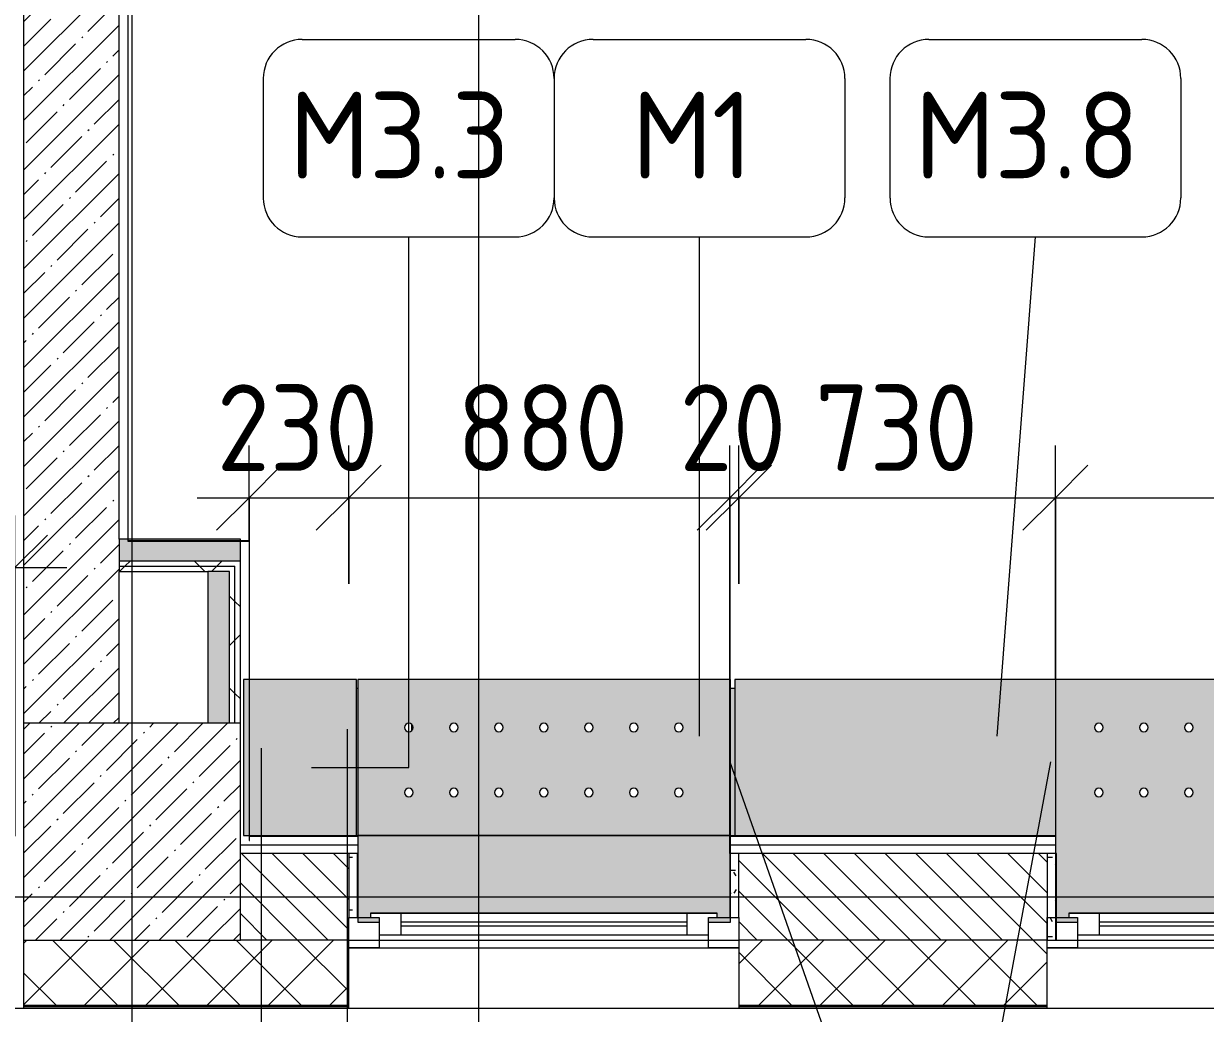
# Model space of a CAD drawing. Header units: millimetres. Extents: x -7229 to 200285, y -8553 to 29000.
# Drawn here: x 143566 to 146292, y -269 to 2014 of the extents above; entities that cross this region are included whole.
import ezdxf

# ---------------------------------------------------------------- set-up
doc = ezdxf.new("R2010")
doc.units = ezdxf.units.MM
doc.linetypes.add('Осевая', pattern=[15875, 3175, -2381.25, 7937.5, -2381.25])
for name, color, linetype, lineweight in [('A-ANNO-DIMS', 7, 'Continuous', 9), ('A-ANNO-DIMS-100', 7, 'Continuous', 9), ('A-GLAZ-2', 7, 'Continuous', 9), ('A-WALL-2', 7, 'Continuous', 9), ('A-WALL-4', 7, 'Continuous', 13), ('I-WALL-7', 7, 'Continuous', 9), ('M-EQPM-2', 7, 'Continuous', 9), ('S-COLS-2', 7, 'Continuous', 9), ('Знаки', 7, 'Continuous', 9), ('Марки для знаков', 7, 'Continuous', 9), ('Оси', 7, 'Continuous', 9), ('Оси-2', 7, 'Осевая', 9)]:
    doc.layers.add(name, color=color, linetype=linetype, lineweight=lineweight)
for name, color, linetype, lineweight, true_color in [('A-FLOR-3', 7, 'Continuous', 9, 0xaaaaaa), ('I-WALL-4', 7, 'Continuous', 9, 0xe7e7e7), ('I-WALL-9', 9, 'Continuous', 9, 0x808080), ('Знаки-2', 7, 'Continuous', 9, 0xd7cfbf)]:
    doc.layers.add(name, color=color, linetype=linetype, lineweight=lineweight, true_color=true_color)
doc.styles.add('GOST Common_1', font='GOST_Common.ttf', dxfattribs={"height": 200})
doc.styles.add('ISOCPEUR_2', font='isocpeur.ttf', dxfattribs={"width": 0.9, "height": 200})
doc.dimstyles.new('ISO-2_0_0_9К_Средний_округл2_1', dxfattribs={"dimscale": 304.8, "dimtxt": 199.196235, "dimasz": 0.492126, "dimexe": 0.393701, "dimexo": 0, "dimgap": 0, "dimtad": 1, "dimdec": 0, "dimrnd": 10, "dimzin": 0, "dimdsep": 46, "dimtxsty": 'ISOCPEUR_2', "dimblk1": 'OBLIQUE', "dimblk2": 'OBLIQUE', "dimsah": 1, "dimcen": 0.09, "dimdle": 0.393701, "dimazin": 0, "dimtfac": 1, "dimtdec": 4, "dimtix": 1, "dimtmove": 0, "dimatfit": 3, "dimfxl": 1, "dimtvp": 1, "dimtolj": 1, "dimtzin": 0, "dimarcsym": 2})
pattern_1 = [(45, (96155.96, 0), (-106.066, 106.066), []), (135, (96155.96, 0), (-106.066, -106.066), [])]
pattern_2 = [(0, (96155.96, 0), (121.92, 30.48), [10.058, -81.382, 10.058, -81.382, -487.68]), (0, (96155.96, 0), (121.92, 30.48), [-182.88, 10.058, -172.822, 10.058, -81.382, -213.36]), (0, (96155.96, 0), (121.92, 30.48), [-457.2, 10.058, -50.902, 10.058, -142.342]), (120, (96201.68, 15.24), (-87.356454, 90.345817), [10.058, -81.382, 10.058, -81.382, -487.68]), (120, (96201.68, 15.24), (-87.356454, 90.345817), [-182.88, 10.058, -172.822, 10.058, -81.382, -213.36]), (120, (96201.68, 15.24), (-87.356454, 90.345817), [-457.2, 10.058, -50.902, 10.058, -142.342]), (240, (96216.92, 76.2), (-34.563546, -120.825817), [10.058, -81.382, 10.058, -81.382, -487.68]), (240, (96216.92, 76.2), (-34.563546, -120.825817), [-182.88, 10.058, -172.822, 10.058, -81.382, -213.36]), (240, (96216.92, 76.2), (-34.563546, -120.825817), [-457.2, 10.058, -50.902, 10.058, -142.342])]

# ---------------------------------------------------------------- blocks, each defined once
blk = doc.blocks.new('BSC_Колонна _Прямоугольная - 500х500-V139-План монтажа зашивок 1 этажа  в осях 12-23 лист 1')
at = {"layer": 'S-COLS-2'}
h = blk.add_hatch(dxfattribs=at)
h.set_pattern_fill('FP_125', color=256, style=0, pattern_type=2)
h.set_pattern_definition([(45, (-47660, -150), (-57.02463, 57.02463), []), (45, (-47602.975, -150), (-57.02463, 57.02463), [100.806, -20.161, 3.353, -16.808])])
h.paths.add_polyline_path([(-172.3, -250), (250, -250), (250, 250), (-250, 250), (-250, -250)])
for p, q in [((250, 250), (-250, 250)), ((-250, 250), (-250, -250)), ((250, -250), (250, 250)), ((-250, -250), (250, -250))]:
    blk.add_line(p, q, dxfattribs=at)
blk = doc.blocks.new('120_Окно_СКБ_1Ст - 120_Окно_СКБ_1Ст 900х2500_h_-20664874-План монтажа зашивок 1 этажа  в осях 12-23 лист 1')
at = {"layer": 'A-GLAZ-2'}
for p, q in [((-450, -127), (-450, -57)), ((-450, -57), (-380, -57)), ((450, -57), (-450, -57)), ((-380, -57), (-380, -127)), ((380, -127), (380, -57)), ((380, -57), (450, -57)), ((450, -57), (450, -127)), ((380, -87), (-380, -87)), ((-380, -87), (-380, -127)), ((-330, -137), (-330, -87)), ((-330, -107), (330, -107)), ((330, -137), (330, -87)), ((380, -127), (380, -87)), ((-380, -127), (-450, -127)), ((-380, -127), (-400, -127)), ((-400, -127), (-400, -137)), ((330, -117), (-330, -117)), ((450, -127), (380, -127)), ((400, -127), (380, -127)), ((400, -137), (400, -127)), ((-400, -137), (400, -137)), ((400, -137), (-400, -137))]:
    blk.add_line(p, q, dxfattribs=at)
blk = doc.blocks.new('120_Окно_СКБ_2Ст - 120_Окно_СКБ_2Ст 2100х2500 _мал створка справа_-22445857-План монтажа зашивок 1 этажа  в осях 12-23 лист 1')
at = {"layer": 'A-GLAZ-2'}
for p, q in [((-1050, -127), (-1050, -57)), ((-1050, -57), (-980, -57)), ((1050, -57), (-1050, -57)), ((-980, -57), (-980, -127)), ((150, -127), (150, -57)), ((150, -57), (220, -57)), ((220, -57), (220, -127)), ((980, -127), (980, -57)), ((980, -57), (1050, -57)), ((1050, -57), (1050, -127)), ((150, -87), (-980, -87)), ((-980, -87), (-980, -127)), ((-930, -137), (-930, -87)), ((-930, -107), (100, -107)), ((100, -137), (100, -87)), ((150, -127), (150, -87)), ((980, -87), (220, -87)), ((220, -87), (220, -127)), ((270, -137), (270, -87)), ((270, -107), (930, -107)), ((930, -137), (930, -87)), ((980, -127), (980, -87)), ((-980, -127), (-1050, -127)), ((-980, -127), (-1000, -127)), ((-1000, -127), (-1000, -137)), ((100, -117), (-930, -117)), ((220, -127), (150, -127)), ((170, -127), (150, -127)), ((170, -137), (170, -127)), ((220, -127), (200, -127)), ((200, -127), (200, -137)), ((930, -117), (270, -117)), ((1050, -127), (980, -127)), ((1000, -127), (980, -127)), ((1000, -137), (1000, -127)), ((-1000, -137), (170, -137)), ((170, -137), (-1000, -137)), ((200, -137), (1000, -137)), ((1000, -137), (200, -137))]:
    blk.add_line(p, q, dxfattribs=at)
blk = doc.blocks.new('radiator_prado_classic_z_tip_30_po exemplyaru - Classic Z Тип 30-500-V193-План монтажа зашивок 1 этажа  в осях 12-23 лист 1')
at = {"layer": 'M-EQPM-2'}
blk.add_line((17.5, 206.7), (17.5, 190.6), dxfattribs=at)
blk.add_line((17.5, 206.7), (17.5, 190.6), dxfattribs=at)
blk = doc.blocks.new('Зашивка радиатора_ с перфорацией М1 - Зашивка радиатора_ с перфорацией М1-V203-План монтажа зашивок 1 этажа  в осях 12-23 лист 1')
at = {"layer": 'Знаки-2'}
blk.add_hatch(color=256, dxfattribs=at).paths.add_polyline_path([(430, 380), (381, 380), (381, 369), (401, 369), (401, 359), (-399, 359), (-399, 369), (-379, 369), (-379, 380), (-430, 380), (-430, 180), (430, 181), (430, 369)])
h = blk.add_hatch(color=256, dxfattribs=at)
h.paths.add_polyline_path([(430.2, 180), (-430, 180), (-430, -179.9), (430.2, -179.9), (430.2, 158)])
h.paths.add_polyline_path([(1, 90.4), (6.3, 88.8), (9.7, 85.4), (11, 80.4), (9.7, 75.4), (6, 71.7), (1, 70.4), (-4, 71.7), (-7.7, 75.4), (-9, 80.4), (-7.7, 85.4), (-4, 89), (-1.6, 90)])
h.paths.add_polyline_path([(-102.8, 90.4), (-97.4, 88.8), (-94.1, 85.4), (-92.8, 80.4), (-94.1, 75.4), (-97.8, 71.7), (-102.8, 70.4), (-107.8, 71.7), (-111.4, 75.4), (-112.8, 80.4), (-111.4, 85.4), (-107.8, 89), (-105.3, 90)])
h.paths.add_polyline_path([(312.2, 90.4), (317.2, 89), (320.9, 85.4), (322.2, 80.4), (320.9, 75.4), (317, 71.6), (312.2, 70.4), (307.2, 71.7), (303.6, 75.4), (302.2, 80.4), (303.8, 85.7), (307.2, 89), (309.7, 90)])
h.paths.add_polyline_path([(-310.3, 90.4), (-304.9, 88.8), (-301.6, 85.4), (-300.3, 80.4), (-301.6, 75.4), (-305.3, 71.7), (-310.3, 70.4), (-315.3, 71.7), (-318.9, 75.4), (-320.3, 80.4), (-318.9, 85.4), (-315.3, 89), (-312.8, 90)])
h.paths.add_polyline_path([(-206.5, 90.4), (-201.2, 88.8), (-197.8, 85.4), (-196.5, 80.4), (-197.8, 75.4), (-201.5, 71.7), (-206.5, 70.4), (-211.5, 71.7), (-215.2, 75.4), (-216.5, 80.4), (-215.2, 85.4), (-211.5, 89), (-209.1, 90)])
h.paths.add_polyline_path([(208.5, 90.4), (213.5, 89), (217.2, 85.4), (218.5, 80.4), (217.2, 75.4), (213.5, 71.7), (208.5, 70.4), (203.5, 71.7), (199.8, 75.4), (198.5, 80.4), (199.8, 85.4), (203.5, 89), (205.9, 90)])
h.paths.add_polyline_path([(104.7, 90.4), (109.7, 89), (113.4, 85.4), (114.7, 80.4), (113.4, 75.4), (109.7, 71.7), (104.7, 70.4), (99.7, 71.7), (96.1, 75.4), (94.7, 80.4), (96.1, 85.4), (99.7, 89), (102.2, 90)])
h.paths.add_polyline_path([(312.2, -59.6), (317.2, -61), (320.9, -64.6), (322.2, -69.6), (320.9, -74.6), (317.2, -78.3), (312.2, -79.6), (307.2, -78.3), (303.3, -74), (302.2, -69.6), (303.6, -64.6), (307.2, -61), (309.7, -60)])
h.paths.add_polyline_path([(-102.8, -59.6), (-97.8, -61), (-94.1, -64.6), (-92.8, -69.6), (-94.1, -74.6), (-97.8, -78.3), (-102.8, -79.6), (-108.1, -78.1), (-111.4, -74.6), (-112.8, -69.6), (-111.4, -64.6), (-107.8, -61), (-105.3, -60)])
h.paths.add_polyline_path([(-310.3, -59.6), (-305.3, -61), (-301.6, -64.6), (-300.3, -69.6), (-301.6, -74.6), (-305.3, -78.3), (-310.3, -79.6), (-315.3, -78.3), (-318.9, -74.6), (-320.3, -69.6), (-318.9, -64.6), (-315.3, -61), (-312.8, -60)])
h.paths.add_polyline_path([(104.7, -59.6), (109.7, -61), (113.4, -64.6), (114.7, -69.6), (113.4, -74.6), (109.7, -78.3), (104.7, -79.6), (99.7, -78.3), (96.1, -74.6), (94.7, -69.6), (96.1, -64.6), (99.7, -61), (102.2, -60)])
h.paths.add_polyline_path([(208.5, -59.6), (213.5, -61), (217.2, -64.6), (218.5, -69.6), (217.2, -74.6), (213.5, -78.3), (208.5, -79.6), (203.5, -78.3), (199.8, -74.6), (198.5, -69.6), (199.8, -64.6), (203.5, -61), (205.9, -60)])
h.paths.add_polyline_path([(-206.5, -59.6), (-201.5, -61), (-197.8, -64.6), (-196.5, -69.6), (-197.8, -74.6), (-201.5, -78.3), (-206.5, -79.6), (-211.5, -78.3), (-215.2, -74.6), (-216.5, -69.6), (-215.2, -64.6), (-211.5, -61), (-209.1, -60)])
h.paths.add_polyline_path([(1, -59.6), (6, -61), (9.7, -64.6), (11, -69.6), (9.7, -74.6), (6, -78.3), (1, -79.6), (-4, -78.3), (-7.7, -74.6), (-9, -69.6), (-7.7, -64.6), (-4, -61), (-1.6, -60)])
at = {"layer": 'Знаки'}
for p, q in [((-379, 380), (-430, 380)), ((-430, 380), (-430, 369)), ((430, 380), (381, 380)), ((430, 180), (430, 380)), ((-430, 221), (-430, 180)), ((-430, 180), (430, 180)), ((430.2, 180), (-430, 180)), ((-430, 180), (-430, -179.9)), ((430.2, -179.9), (430.2, 180)), ((-430, -179.9), (430.2, -179.9))]:
    blk.add_line(p, q, dxfattribs=at)
for centre, start, end in [((-310.3, 80.4), 0, 180), ((-206.5, 80.4), 0, 180), ((-102.8, 80.4), 0, 180), ((1, 80.4), 0, 180), ((104.7, 80.4), 0, 180), ((208.5, 80.4), 0, 180), ((312.2, 80.4), 0, 180), ((-310.3, 80.4), 180, 0), ((-206.5, 80.4), 180, 360), ((-102.8, 80.4), 180, 0), ((1, 80.4), 180, 0), ((104.7, 80.4), 180, 360), ((208.5, 80.4), 180, 0), ((312.2, 80.4), 180, 0), ((-310.3, -69.6), 0, 180), ((-310.3, -69.6), 180, 0), ((-206.5, -69.6), 0, 180), ((-206.5, -69.6), 180, 0), ((-102.8, -69.6), 0, 180), ((-102.8, -69.6), 180, 0), ((1, -69.6), 0, 180), ((1, -69.6), 180, 0), ((104.7, -69.6), 0, 180), ((104.7, -69.6), 180, 0), ((208.5, -69.6), 0, 180), ((208.5, -69.6), 180, 0), ((312.2, -69.6), 0, 180), ((312.2, -69.6), 180, 0)]:
    blk.add_arc(centre, 10, start, end, dxfattribs=at)
blk = doc.blocks.new('Зашивка радиатора_ с перфорацией М5 - Зашивка радиатора_ с перфорацией М5-V204-План монтажа зашивок 1 этажа  в осях 12-23 лист 1')
at = {"layer": 'Знаки-2'}
h = blk.add_hatch(color=256, dxfattribs=at)
h.paths.add_polyline_path([(-261, 380), (-310, 380), (-310, -179.9), (1749.3, -179), (1749, 380), (1699, 380), (1699, 369), (1719, 369), (1719, 359), (919, 359), (919, 369), (939, 369), (939, 380), (869, 380), (869, 369), (889, 369), (889, 359), (-281, 359.2), (-281, 369), (-261, 369)])
h.paths.add_polyline_path([(1546.2, 90.4), (1551.6, 88.8), (1554.9, 85.4), (1556.2, 80.4), (1554.9, 75.4), (1551.2, 71.7), (1546.2, 70.4), (1541.2, 71.7), (1537.6, 75.4), (1536.2, 80.4), (1537.6, 85.4), (1541.2, 89), (1543.7, 90)])
h.paths.add_polyline_path([(1131.2, 90.4), (1136.2, 89), (1140.1, 85), (1141.2, 80.4), (1139.9, 75.4), (1136.2, 71.7), (1131.2, 70.4), (1126.2, 71.7), (1122.6, 75.4), (1121.2, 80.4), (1122.6, 85.4), (1126.2, 89), (1128.7, 90)])
h.paths.add_polyline_path([(1235, 90.4), (1240, 89), (1243.8, 85), (1245, 80.4), (1243.7, 75.4), (1240, 71.7), (1235, 70.4), (1230, 71.7), (1226.3, 75.4), (1225, 80.4), (1226.3, 85.4), (1230, 89), (1232.4, 90)])
h.paths.add_polyline_path([(1442.5, 90.4), (1447.8, 88.8), (1451.2, 85.4), (1452.5, 80.4), (1451.2, 75.4), (1447.5, 71.7), (1442.5, 70.4), (1437.5, 71.7), (1433.8, 75.4), (1432.5, 80.4), (1433.8, 85.4), (1437.5, 89), (1439.9, 90)])
h.paths.add_polyline_path([(1338.7, 90.4), (1343.7, 89), (1347.6, 85), (1348.7, 80.4), (1347.4, 75.4), (1343.7, 71.7), (1338.7, 70.4), (1333.7, 71.7), (1330.1, 75.4), (1328.7, 80.4), (1330.1, 85.4), (1333.7, 89), (1336.2, 90)])
h.paths.add_polyline_path([(1027.5, 90.4), (1032.5, 89), (1036.3, 85), (1037.5, 80.4), (1036.2, 75.4), (1032.5, 71.7), (1027.5, 70.4), (1022.5, 71.7), (1018.8, 75.4), (1017.5, 80.4), (1018.8, 85.4), (1022.5, 89), (1024.9, 90)])
h.paths.add_polyline_path([(1650, 90.4), (1655, 89), (1658.7, 85.4), (1660, 80.4), (1658.7, 75.4), (1655, 71.7), (1650, 70.4), (1645, 71.7), (1641.3, 75.4), (1640, 80.4), (1641.3, 85.4), (1645, 89), (1647.4, 90)])
h.paths.add_polyline_path([(923.7, 90.4), (928.7, 89), (932.6, 85), (933.7, 80.4), (932.4, 75.4), (928.7, 71.7), (923.7, 70.4), (918.7, 71.7), (915.1, 75.4), (913.7, 80.4), (915.1, 85.4), (918.7, 89), (921.2, 90)])
h.paths.add_polyline_path([(508.7, 90.4), (513.7, 89), (517.6, 85), (518.7, 80.4), (517.4, 75.4), (513.7, 71.7), (508.7, 70.4), (503.7, 71.7), (500.1, 75.4), (498.7, 80.4), (500.1, 85.4), (503.7, 89), (506.2, 90)])
h.paths.add_polyline_path([(820, 90.4), (825, 89), (828.8, 85), (830, 80.4), (828.7, 75.4), (825, 71.7), (820, 70.4), (815, 71.7), (811.3, 75.4), (810, 80.4), (811.3, 85.4), (815, 89), (817.4, 90)])
h.paths.add_polyline_path([(301.2, 90.4), (306.2, 89), (310.1, 85), (311.3, 80.4), (309.9, 75.4), (306.2, 71.7), (301.2, 70.4), (296.2, 71.7), (292.6, 75.4), (291.2, 80.4), (292.6, 85.4), (296.2, 89), (298.7, 90)])
h.paths.add_polyline_path([(-217.5, 90.4), (-212.5, 89), (-208.8, 85.4), (-207.5, 80.4), (-208.8, 75.4), (-212.5, 71.7), (-217.5, 70.4), (-222.5, 71.7), (-226.2, 75.4), (-227.5, 80.4), (-226.2, 85.4), (-222.5, 89), (-220.1, 90)])
h.paths.add_polyline_path([(405, 90.4), (410, 89), (413.8, 85), (415, 80.4), (413.7, 75.4), (410, 71.7), (405, 70.4), (400, 71.7), (396.3, 75.4), (395, 80.4), (396.3, 85.4), (400, 89), (402.4, 90)])
h.paths.add_polyline_path([(93.7, 90.4), (98.7, 89), (102.6, 85), (103.7, 80.4), (102.4, 75.4), (98.7, 71.7), (93.7, 70.4), (88.7, 71.7), (85.1, 75.4), (83.7, 80.4), (85.1, 85.4), (88.7, 89), (91.2, 90)])
h.paths.add_polyline_path([(197.5, 90.4), (202.5, 89), (206.3, 85), (207.5, 80.4), (206.2, 75.4), (202.5, 71.7), (197.5, 70.4), (192.5, 71.7), (188.8, 75.4), (187.5, 80.4), (188.8, 85.4), (192.5, 89), (194.9, 90)])
h.paths.add_polyline_path([(716.2, 90.4), (721.4, 88.9), (725.1, 85), (726.2, 80.4), (724.9, 75.4), (721.2, 71.7), (716.2, 70.4), (711.2, 71.7), (707.6, 75.4), (706.2, 80.4), (707.6, 85.4), (711.2, 89), (713.7, 90)])
h.paths.add_polyline_path([(-113.8, 90.4), (-108.8, 89), (-104.9, 85), (-103.9, 79.4), (-105.1, 75.4), (-108.8, 71.7), (-113.8, 70.4), (-118.8, 71.7), (-122.4, 75.4), (-123.8, 80.4), (-122.4, 85.4), (-118.8, 89), (-116.3, 90)])
h.paths.add_polyline_path([(-10, 90.4), (-5, 89), (-1.2, 85), (0, 80.4), (-1.3, 75.4), (-5, 71.7), (-10, 70.4), (-15, 71.7), (-18.7, 75.4), (-20, 80.4), (-18.7, 85.4), (-15, 89), (-12.6, 90)])
h.paths.add_polyline_path([(612.5, 90.4), (618, 88.6), (621.3, 85), (622.5, 80.4), (621.2, 75.4), (617.5, 71.7), (612.5, 70.4), (606.7, 72.3), (603.8, 75.4), (602.5, 80.4), (603.8, 85.4), (607.5, 89), (609.9, 90)])
h.paths.add_polyline_path([(1338.7, -59.6), (1343.8, -61), (1347.4, -64.6), (1348.7, -69.6), (1347.4, -74.6), (1343.7, -78.3), (1338.7, -79.6), (1333.7, -78.3), (1330.1, -74.6), (1328.7, -69.6), (1330.1, -64.6), (1333.7, -61), (1336.2, -60)])
h.paths.add_polyline_path([(-10, -59.6), (-5, -61), (-1.3, -64.6), (0, -69.6), (-1.3, -74.6), (-5, -78.3), (-10, -79.6), (-15, -78.3), (-18.7, -74.6), (-20, -69.6), (-18.7, -64.6), (-15, -61), (-12.6, -60)])
h.paths.add_polyline_path([(1131.2, -59.6), (1136.3, -61), (1139.9, -64.6), (1141.2, -69.6), (1139.9, -74.6), (1136.2, -78.3), (1131.2, -79.6), (1125.9, -78.1), (1122.6, -74.6), (1121.2, -69.6), (1122.6, -64.6), (1126.2, -61), (1128.7, -60)])
h.paths.add_polyline_path([(1650, -59.6), (1655, -61), (1658.7, -64.6), (1660, -69.6), (1658.7, -74.6), (1655, -78.3), (1650, -79.6), (1644.7, -78.1), (1641.3, -74.6), (1640, -69.6), (1641.3, -64.6), (1645, -61), (1647.4, -60)])
h.paths.add_polyline_path([(1442.5, -59.6), (1447.5, -61), (1451.2, -64.6), (1452.5, -69.6), (1451.2, -74.6), (1447.5, -78.3), (1442.5, -79.6), (1437.2, -78.1), (1433.8, -74.6), (1432.5, -69.6), (1433.8, -64.6), (1437.5, -61), (1439.9, -60)])
h.paths.add_polyline_path([(923.7, -59.6), (928.8, -61), (932.5, -64.8), (933.7, -69.6), (932.4, -74.6), (928.7, -78.3), (923.7, -79.6), (918.7, -78.3), (915.1, -74.6), (913.7, -69.6), (915.1, -64.6), (918.7, -61), (921.2, -60)])
h.paths.add_polyline_path([(716.2, -59.6), (721.3, -61), (724.9, -64.6), (726.2, -69.6), (724.9, -74.6), (721.2, -78.3), (716.2, -79.6), (711.2, -78.3), (707.6, -74.6), (706.2, -69.6), (707.6, -64.6), (711.2, -61), (713.7, -60)])
h.paths.add_polyline_path([(820, -59.6), (825, -61), (828.7, -64.6), (830, -69.6), (828.7, -74.6), (824.5, -78.5), (820, -79.6), (815, -78.3), (811.3, -74.6), (810, -69.6), (811.3, -64.6), (815, -61), (817.4, -60)])
h.paths.add_polyline_path([(1546.2, -59.6), (1551.2, -61), (1554.9, -64.6), (1556.2, -69.6), (1554.9, -74.6), (1551.2, -78.3), (1546.2, -79.6), (1540.6, -77.8), (1537.6, -74.6), (1536.2, -69.6), (1537.6, -64.6), (1541.2, -61), (1543.7, -60)])
h.paths.add_polyline_path([(1027.5, -59.6), (1032.5, -61), (1036.2, -64.6), (1037.5, -69.6), (1036.2, -74.6), (1032.5, -78.3), (1027.5, -79.6), (1022.2, -78.1), (1018.8, -74.6), (1017.5, -69.6), (1018.8, -64.6), (1022.5, -61), (1024.9, -60)])
h.paths.add_polyline_path([(1235, -59.6), (1240, -61), (1243.7, -64.6), (1245, -69.6), (1243.7, -74.6), (1240, -78.3), (1235, -79.6), (1229.7, -78.1), (1226.3, -74.6), (1225, -69.6), (1226.3, -64.6), (1230, -61), (1232.4, -60)])
h.paths.add_polyline_path([(93.7, -59.6), (98.8, -61), (102.4, -64.6), (103.7, -69.6), (102.4, -74.6), (98.5, -78.4), (93.7, -79.6), (88.7, -78.3), (85.1, -74.6), (83.7, -69.6), (85.1, -64.6), (88.7, -61), (91.2, -60)])
h.paths.add_polyline_path([(197.5, -59.6), (202.5, -61), (206.2, -64.6), (207.5, -69.6), (206.2, -74.6), (202.5, -78.3), (197.5, -79.6), (192.5, -78.3), (188.8, -74.6), (187.5, -69.6), (188.8, -64.6), (192.5, -61), (194.9, -60)])
h.paths.add_polyline_path([(-113.8, -59.6), (-108.7, -61), (-105.1, -64.6), (-103.8, -69.6), (-105.1, -74.6), (-108.8, -78.3), (-113.8, -79.6), (-118.8, -78.3), (-122.4, -74.6), (-123.8, -69.6), (-122.4, -64.6), (-118.8, -61), (-116.3, -60)])
h.paths.add_polyline_path([(-217.5, -59.6), (-212.5, -61), (-208.8, -64.6), (-207.5, -69.6), (-208.8, -74.6), (-212.5, -78.3), (-217.5, -79.6), (-222.5, -78.3), (-226.2, -74.6), (-227.5, -69.6), (-226.2, -64.6), (-222.5, -61), (-220.1, -60)])
h.paths.add_polyline_path([(612.5, -59.6), (617.5, -61), (621.2, -64.6), (622.5, -69.6), (621.2, -74.6), (617.5, -78.3), (612.5, -79.6), (606.7, -77.7), (603.8, -74.6), (602.5, -69.6), (603.8, -64.6), (607.5, -61), (609.9, -60)])
h.paths.add_polyline_path([(405, -59.6), (410, -61), (413.7, -64.6), (415, -69.6), (413.7, -74.6), (410, -78.3), (405, -79.6), (400, -78.3), (396.3, -74.6), (395, -69.6), (396.3, -64.6), (400, -61), (402.4, -60)])
h.paths.add_polyline_path([(301.2, -59.6), (306.3, -61), (309.9, -64.6), (311.3, -69.6), (309.9, -74.6), (306.2, -78.3), (301.2, -79.6), (296.2, -78.3), (292.6, -74.6), (291.2, -69.6), (292.6, -64.6), (296.2, -61), (298.7, -60)])
h.paths.add_polyline_path([(508.7, -59.6), (513.8, -61), (517.4, -64.6), (518.7, -69.6), (517.4, -74.6), (513.7, -78.3), (508.7, -79.6), (503.7, -78.3), (500.1, -74.6), (498.7, -69.6), (500.1, -64.6), (503.7, -61), (506.2, -60)])
at = {"layer": 'Знаки'}
for p, q in [((-261, 380), (-310, 380)), ((-310, 380), (-310, -179.9)), ((939, 380), (869, 380)), ((1749, 380), (1699, 380)), ((1750, -179.9), (1750, 221)), ((-310, -179.9), (1750, -179.9))]:
    blk.add_line(p, q, dxfattribs=at)
for centre, start, end in [((-217.5, 80.4), 0, 180), ((-113.8, 80.4), 0, 180), ((-10, 80.4), 0, 180), ((93.7, 80.4), 0, 180), ((197.5, 80.4), 0, 180), ((301.2, 80.4), 0, 180), ((405, 80.4), 0, 180), ((508.7, 80.4), 0, 180), ((612.5, 80.4), 0, 180), ((716.2, 80.4), 0, 180), ((820, 80.4), 0, 180), ((923.7, 80.4), 0, 180), ((1027.5, 80.4), 0, 180), ((1131.2, 80.4), 0, 180), ((1235, 80.4), 0, 180), ((1338.7, 80.4), 0, 180), ((1442.5, 80.4), 0, 180), ((1546.2, 80.4), 0, 180), ((1650, 80.4), 0, 180), ((-217.5, 80.4), 180, 0), ((-113.8, 80.4), 180, 0), ((-10, 80.4), 180, 360), ((93.7, 80.4), 180, 0), ((197.5, 80.4), 180, 0), ((301.2, 80.4), 180, 0), ((405, 80.4), 180, 0), ((508.7, 80.4), 180, 0), ((612.5, 80.4), 180, 0), ((716.2, 80.4), 180, 0), ((820, 80.4), 180, 0), ((923.7, 80.4), 180, 360), ((1027.5, 80.4), 180, 0), ((1131.2, 80.4), 180, 360), ((1235, 80.4), 180, 0), ((1338.7, 80.4), 180, 0), ((1442.5, 80.4), 180, 360), ((1546.2, 80.4), 180, 0), ((1650, 80.4), 180, 360), ((-217.5, -69.6), 0, 180), ((-217.5, -69.6), 180, 0), ((-113.8, -69.6), 0, 180), ((-113.8, -69.6), 180, 0), ((-10, -69.6), 0, 180), ((-10, -69.6), 180, 0), ((93.7, -69.6), 0, 180), ((93.7, -69.6), 180, 0), ((197.5, -69.6), 0, 180), ((197.5, -69.6), 180, 0), ((301.2, -69.6), 0, 180), ((301.2, -69.6), 180, 0), ((405, -69.6), 0, 180), ((405, -69.6), 180, 0), ((508.7, -69.6), 0, 180), ((508.7, -69.6), 180, 0), ((612.5, -69.6), 0, 180), ((612.5, -69.6), 180, 0), ((716.2, -69.6), 0, 180), ((716.2, -69.6), 180, 0), ((820, -69.6), 0, 180), ((820, -69.6), 180, 0), ((923.7, -69.6), 0, 180), ((923.7, -69.6), 180, 0), ((1027.5, -69.6), 0, 180), ((1027.5, -69.6), 180, 0), ((1131.2, -69.6), 0, 180), ((1131.2, -69.6), 180, 0), ((1235, -69.6), 0, 180), ((1235, -69.6), 180, 0), ((1338.7, -69.6), 0, 180), ((1338.7, -69.6), 180, 0), ((1442.5, -69.6), 0, 180), ((1442.5, -69.6), 180, 0), ((1546.2, -69.6), 0, 180), ((1546.2, -69.6), 180, 0), ((1650, -69.6), 0, 180), ((1650, -69.6), 180, 0)]:
    blk.add_arc(centre, 10, start, end, dxfattribs=at)
blk = doc.blocks.new('Зашивка без перфорации М3 - М3_8-30988392-План монтажа зашивок 1 этажа  в осях 12-23 лист 1')
at = {"layer": 'Знаки-2'}
blk.add_hatch(color=256, dxfattribs=at).paths.add_polyline_path([(-364.4, 180), (-430, 180), (-430, -179.9), (310.2, -179.9), (310.2, 180)])
at = {"layer": 'Знаки'}
for p, q in [((310.2, 180), (-430, 180)), ((-430, 180), (-430, -179.9)), ((310.2, -179.9), (310.2, 180)), ((-430, -179.9), (310.2, -179.9))]:
    blk.add_line(p, q, dxfattribs=at)
blk = doc.blocks.new('Зашивка без перфорации М3 - М3_3-30974608-План монтажа зашивок 1 этажа  в осях 12-23 лист 1')
at = {"layer": 'Знаки-2'}
blk.add_hatch(color=256, dxfattribs=at).paths.add_polyline_path([(-430, 180), (-430, -179.9), (-169.8, -179.9), (-169.8, 180), (-193.4, 180)])
at = {"layer": 'Знаки'}
for p, q in [((-169.8, 180), (-430, 180)), ((-430, 180), (-430, -179.9)), ((-169.8, -179.9), (-169.8, 180)), ((-430, -179.9), (-169.8, -179.9))]:
    blk.add_line(p, q, dxfattribs=at)
blk = doc.blocks.new('Зашивка_ опоясывающая панель - Зашивка_ опоясывающая панель-31040900-План монтажа зашивок 1 этажа  в осях 12-23 лист 1')
at = {"layer": 'Знаки-2'}
blk.add_hatch(color=256, dxfattribs=at).paths.add_polyline_path([(-409.3, -160), (-406.2, -160), (-406.2, 180), (-409.2, 180), (-409.3, -138.3)])
at = {"layer": 'Знаки'}
for p, q in [((-409.2, 180), (-406.2, 180)), ((-409.3, -160), (-406.2, -160))]:
    blk.add_line(p, q, dxfattribs=at)
blk = doc.blocks.new('Зашивка_ опоясывающая панель - Зашивка_ опоясывающая панель-V213-План монтажа зашивок 1 этажа  в осях 12-23 лист 1')
at = {"layer": 'Знаки-2'}
blk.add_hatch(color=256, dxfattribs=at).paths.add_polyline_path([(-406, -160), (-406, 180), (-416, 180), (-416, -160)])
at = {"layer": 'Знаки'}
for p, q in [((-416, 180), (-406, 180)), ((-416, -160), (-406, -160))]:
    blk.add_line(p, q, dxfattribs=at)
blk = doc.blocks.new('Марка_Знаки - В прямоуг_Наименование краткое-30718135-План монтажа зашивок 1 этажа  в осях 12-23 лист 1')
at = {"layer": 'Марки для знаков'}
for p, q in [((-2.455, 2.278), (2.455, 2.278)), ((-3.355, 1.378), (-3.355, -1.384)), ((3.355, 1.378), (3.355, -1.378)), ((-2.461, -2.278), (2.455, -2.278))]:
    blk.add_line(p, q, dxfattribs=at)
for centre, radius, start, end in [((-2.455, 1.378), 0.9, 90, 180), ((2.455, 1.378), 0.9, 0, 90), ((-2.461, -1.384), 0.893, 180, 270), ((2.455, -1.378), 0.9, 270, 0)]:
    blk.add_arc(centre, radius, start, end, dxfattribs=at)
blk = doc.blocks.new('DIMBLOCK34-План монтажа зашивок 1 этажа  в осях 12-23 лист 1')
at = {"layer": 'A-ANNO-DIMS-100'}
for p, q in [((140485, 501), (140485, 879.1)), ((143546, 140), (143546, 879.1)), ((140485, 759.1), (143666, 759.1)), ((140485, 759.1), (140485, 501)), ((143546, 759.1), (143546, 140))]:
    blk.add_line(p, q, dxfattribs=at)
at = {"layer": 'A-ANNO-DIMS-100', "lineweight": 20}
for p, q in [((140485, 759.1), (140560, 834.1)), ((143546, 759.1), (143621, 834.1)), ((140485, 759.1), (140410, 684.1)), ((143546, 759.1), (143471, 684.1))]:
    blk.add_line(p, q, dxfattribs=at)
at = {"layer": 'A-ANNO-DIMS-100', "color": 0, "insert": (141762.6, 1020.4), "char_height": 200, "width": 606.782, "attachment_point": 1, "line_spacing_factor": 1.149209, "style": 'ISOCPEUR_2'}
blk.add_mtext('3060', dxfattribs=at)
blk = doc.blocks.new('_Oblique')
at = {"color": 0, "linetype": 'ByBlock', "lineweight": -2}
blk.add_line((-0.5, -0.5), (0.5, 0.5), dxfattribs=at)
blk = doc.blocks.new('DIMBLOCK37-План монтажа зашивок 1 этажа  в осях 12-23 лист 1')
at = {"layer": 'A-ANNO-DIMS-100'}
for p, q in [((144086, 820), (144086, 1040.5)), ((144316, 722), (144316, 1040.5)), ((143966, 920.5), (144316, 920.5)), ((144086, 920.5), (144086, 820)), ((144316, 920.5), (144316, 722))]:
    blk.add_line(p, q, dxfattribs=at)
at = {"layer": 'A-ANNO-DIMS-100', "lineweight": 20}
for p, q in [((144086, 920.5), (144161, 995.5)), ((144316, 920.5), (144391, 995.5)), ((144086, 920.5), (144011, 845.5)), ((144316, 920.5), (144241, 845.5))]:
    blk.add_line(p, q, dxfattribs=at)
at = {"layer": 'A-ANNO-DIMS-100', "color": 0, "insert": (144011.3, 1181.8), "char_height": 200, "width": 455.087, "attachment_point": 1, "line_spacing_factor": 1.149209, "style": 'ISOCPEUR_2'}
blk.add_mtext('230', dxfattribs=at)
blk = doc.blocks.new('DIMBLOCK38-План монтажа зашивок 1 этажа  в осях 12-23 лист 1')
at = {"layer": 'A-ANNO-DIMS-100'}
for p, q in [((144316, 722), (144316, 1040.5)), ((145195, 100), (145195, 1040.5)), ((144316, 920.5), (145195, 920.5)), ((144316, 920.5), (144316, 722)), ((145195, 920.5), (145195, 100))]:
    blk.add_line(p, q, dxfattribs=at)
at = {"layer": 'A-ANNO-DIMS-100', "lineweight": 20}
for p, q in [((144316, 920.5), (144391, 995.5)), ((145195, 920.5), (145270, 995.5)), ((144316, 920.5), (144241, 845.5)), ((145195, 920.5), (145120, 845.5))]:
    blk.add_line(p, q, dxfattribs=at)
at = {"layer": 'A-ANNO-DIMS-100', "color": 0, "insert": (144565.8, 1181.8), "char_height": 200, "width": 455.087, "attachment_point": 1, "line_spacing_factor": 1.149209, "style": 'ISOCPEUR_2'}
blk.add_mtext('880', dxfattribs=at)
blk = doc.blocks.new('DIMBLOCK39-План монтажа зашивок 1 этажа  в осях 12-23 лист 1')
at = {"layer": 'A-ANNO-DIMS-100'}
for p, q in [((145195, 100), (145195, 1040.5)), ((145216, 722), (145216, 1040.5)), ((145195, 920.5), (145216, 920.5)), ((145195, 920.5), (145195, 100)), ((145216, 920.5), (145216, 722))]:
    blk.add_line(p, q, dxfattribs=at)
at = {"layer": 'A-ANNO-DIMS-100', "lineweight": 20}
for p, q in [((145195, 920.5), (145270, 995.5)), ((145216, 920.5), (145291, 995.5)), ((145195, 920.5), (145120, 845.5)), ((145216, 920.5), (145141, 845.5))]:
    blk.add_line(p, q, dxfattribs=at)
at = {"layer": 'A-ANNO-DIMS-100', "color": 0, "insert": (145079, 1181.8), "char_height": 200, "width": 303.391, "attachment_point": 1, "line_spacing_factor": 1.149209, "style": 'ISOCPEUR_2'}
blk.add_mtext('20', dxfattribs=at)
blk = doc.blocks.new('DIMBLOCK40-План монтажа зашивок 1 этажа  в осях 12-23 лист 1')
at = {"layer": 'A-ANNO-DIMS-100'}
for p, q in [((145216, 722), (145216, 1040.5)), ((145946.5, 500.9), (145946.5, 1040.5)), ((145216, 920.5), (145946.5, 920.5)), ((145216, 920.5), (145216, 722)), ((145946.5, 920.5), (145946.5, 500.9))]:
    blk.add_line(p, q, dxfattribs=at)
at = {"layer": 'A-ANNO-DIMS-100', "lineweight": 20}
for p, q in [((145216, 920.5), (145291, 995.5)), ((145946.5, 920.5), (146021.5, 995.5)), ((145216, 920.5), (145141, 845.5)), ((145946.5, 920.5), (145871.5, 845.5))]:
    blk.add_line(p, q, dxfattribs=at)
at = {"layer": 'A-ANNO-DIMS-100', "color": 0, "insert": (145391.6, 1181.8), "char_height": 200, "width": 455.087, "attachment_point": 1, "line_spacing_factor": 1.149209, "style": 'ISOCPEUR_2'}
blk.add_mtext('730', dxfattribs=at)
blk = doc.blocks.new('DIMBLOCK41-План монтажа зашивок 1 этажа  в осях 12-23 лист 1')
at = {"layer": 'A-ANNO-DIMS-100'}
for p, q in [((145946.5, 500.9), (145946.5, 1040.5)), ((148006.5, 500.9), (148006.5, 1040.5)), ((145946.5, 920.5), (148126.5, 920.5)), ((145946.5, 920.5), (145946.5, 500.9)), ((148006.5, 920.5), (148006.5, 500.9))]:
    blk.add_line(p, q, dxfattribs=at)
at = {"layer": 'A-ANNO-DIMS-100', "lineweight": 20}
for p, q in [((145946.5, 920.5), (146021.5, 995.5)), ((148006.5, 920.5), (148081.5, 995.5)), ((145946.5, 920.5), (145871.5, 845.5)), ((148006.5, 920.5), (147931.5, 845.5))]:
    blk.add_line(p, q, dxfattribs=at)
at = {"layer": 'A-ANNO-DIMS-100', "color": 0, "insert": (146723.7, 1181.8), "char_height": 200, "width": 606.782, "attachment_point": 1, "line_spacing_factor": 1.149209, "style": 'ISOCPEUR_2'}
blk.add_mtext('2060', dxfattribs=at)

msp = doc.modelspace()

# ---------------------------------------------------------------- hatches: boundary and pattern name
at = {"layer": 'A-WALL-2'}
h = msp.add_hatch(dxfattribs=at)
h.set_pattern_fill('FP_137', color=256, style=0, pattern_type=2)
h.set_pattern_definition([(135, (96155.96, 0), (-35.35534, -35.35534), [])])
h.paths.add_polyline_path([(144316, -100), (144316, 100), (144066, 100), (144066, -100)])
h.paths.add_polyline_path([(145216, -100), (145927.5, -100), (145927.5, 100), (145216, 100)])
h.paths.add_polyline_path([(161418.4, -100), (161566, -100), (161566, 100), (161316, 100), (161316, -100)])
h.paths.add_polyline_path([(159967.4, -100), (160416, -100), (160416, 100), (159866, 100), (159866, -100)])
h.paths.add_polyline_path([(155416, -100), (156166, -100), (156166, 100), (155416, 100), (155416, -62.2)])
h.paths.add_polyline_path([(148066, -100), (148066, 100), (148027.5, 100), (148027.5, -100)])
h.paths.add_polyline_path([(153075.1, -100), (153316, -100), (153316, 100), (153066, 100), (153066, -100)])
h.paths.add_polyline_path([(148566, -100), (149466, -100), (149466, 100), (148566, 100), (148566, -25.1)])
h.paths.add_polyline_path([(157766, -100), (157766, 100), (157566, 100), (157566, -100)])
h = msp.add_hatch(dxfattribs=at)
h.set_pattern_fill('FP_133', color=256, style=0, pattern_type=2)
h.set_pattern_definition([(45, (96155.96, 0), (-70.71068, 70.71068), []), (135, (96155.96, 0), (-70.71068, -70.71068), [])])
h.paths.add_polyline_path([(171636, -250), (171856, -250), (171856, -100), (170136, -100), (170136, -250), (171575.4, -250)])
h.paths.add_polyline_path([(163216, -250), (166816, -250), (166816, -100), (163216, -100), (163216, -113)])
h.paths.add_polyline_path([(167716, -250), (168436, -250), (168436, -100), (167716, -100), (167716, -118)])
h.paths.add_polyline_path([(161316, -250), (162316, -250), (162316, -100), (161316, -100), (161316, -118)])
h.paths.add_polyline_path([(159866, -250), (160416, -250), (160416, -100), (159866, -100), (159866, -121.3)])
h.paths.add_polyline_path([(157428.1, -250), (157766, -250), (157766, -100), (157066, -100), (157066, -250)])
h.paths.add_polyline_path([(156166, -250), (156166, -100), (155416, -100), (155416, -250), (155614.4, -250)])
h.paths.add_polyline_path([(153316, -250), (153316, -100), (152566, -100), (152566, -250), (153075.1, -250)])
h.paths.add_polyline_path([(148359.4, -250), (149466, -250), (149466, -100), (148027.5, -100), (148027.5, -250)])
h.paths.add_polyline_path([(145927.5, -250), (145927.5, -100), (145216, -100), (145216, -250), (145820.1, -250)])
h.paths.add_polyline_path([(144316, -250), (144316, -100), (143566, -100), (143566, -250), (144006.4, -250)])
h.paths.add_polyline_path([(140466, -250), (140466, -100), (138893.5, -100), (138893.5, -250), (140378.9, -250)])
h.paths.add_polyline_path([(136793.5, -250), (136793.5, -100), (136096, -100), (136096, -250), (136751.4, -250)])
h.paths.add_polyline_path([(135196, -250), (135196, -100), (134898.6, -100), (134898.6, -250), (134937.7, -250)])
at = {"layer": 'I-WALL-4'}
for points in [[(144057.4, 775), (144066, 775), (144066, 825), (143786, 825), (143786, 775), (144041, 775)], [(144041, 400), (144041, 750), (143991, 750), (143991, 400), (144006.4, 400)]]:
    msp.add_hatch(color=256, dxfattribs=at).paths.add_polyline_path(points)
at = {"layer": 'I-WALL-7'}
h = msp.add_hatch(dxfattribs=at)
h.set_pattern_fill('FP_117', color=256, style=0, pattern_type=2)
h.set_pattern_definition([(45, (96155.96, 0), (-57.02463, 57.02463), []), (45, (96212.986, 0), (-57.02463, 57.02463), [100.806, -20.161, 3.353, -16.808])])
h.paths.add_polyline_path([(143786, 400), (143786, 7400), (143566, 7400), (143566, 400), (143643.7, 400)])
h = msp.add_hatch(dxfattribs=at)
h.set_pattern_fill('FP_179', color=256, style=0, pattern_type=2)
h.set_pattern_definition(pattern_1)
h.paths.add_polyline_path([(144053.5, 762.5), (144066, 762.5), (144066, 775), (143786, 775), (143786, 762.5), (144049.4, 762.5)])
h = msp.add_hatch(dxfattribs=at)
h.set_pattern_fill('FP_179', color=256, style=0, pattern_type=2)
h.set_pattern_definition(pattern_1)
h.paths.add_polyline_path([(143991, 750), (144053.5, 750), (144053.5, 762.5), (143786, 762.5), (143786, 750), (143806, 750)])
h = msp.add_hatch(dxfattribs=at)
h.set_pattern_fill('FP_179', color=256, style=0, pattern_type=2)
h.set_pattern_definition(pattern_1)
h.paths.add_polyline_path([(144053.5, 400), (144053.5, 750), (144041, 749.2), (144041, 400)])
h = msp.add_hatch(dxfattribs=at)
h.set_pattern_fill('FP_179', color=256, style=0, pattern_type=2)
h.set_pattern_definition(pattern_1)
h.paths.add_polyline_path([(144053.5, 400), (144066, 400), (144066, 762.5), (144053.5, 762.5), (144053.5, 713.5)])
at = {"layer": 'I-WALL-9'}
h = msp.add_hatch(dxfattribs=at)
h.set_pattern_fill('FP_178', color=256, style=0, pattern_type=2)
h.set_pattern_definition(pattern_2)
h.paths.add_polyline_path([(144316, -48), (144336, -48), (144336, 100), (144316, 100)])
h = msp.add_hatch(dxfattribs=at)
h.set_pattern_fill('FP_178', color=256, style=0, pattern_type=2)
h.set_pattern_definition(pattern_2)
h.paths.add_polyline_path([(145197, -48), (145216, -48), (145216, 100), (145196, 100), (145196, -48)])
h = msp.add_hatch(dxfattribs=at)
h.set_pattern_fill('FP_178', color=256, style=0, pattern_type=2)
h.set_pattern_definition(pattern_2)
h.paths.add_polyline_path([(145927.5, -100), (145947.5, -100), (145946.5, 100), (145927.5, 100), (145927.5, -62.2)])

# ---------------------------------------------------------------- linework, layer by layer
at = {"layer": 'A-FLOR-3'}
for p, q in [((144086, 140), (144337, 140)), ((145197, 140), (145946.5, 140))]:
    msp.add_line(p, q, dxfattribs=at)
at = {"layer": 'A-WALL-2'}
for p, q in [((144316, 100), (144066, 100)), ((145927.5, 100), (145216, 100)), ((144316, -258), (144316, -48)), ((145216, -48), (145216, -258)), ((143566, -100), (143566, -258)), ((144316, -100), (145216, -100)), ((145927.5, -258), (145927.5, -100)), ((145947.5, -100), (148007.5, -100)), ((145216, -258), (134898.6, -258)), ((160416, -258), (145216, -258))]:
    msp.add_line(p, q, dxfattribs=at)
at = {"layer": 'A-WALL-4'}
for p, q in [((143786, 825), (143786, 750)), ((143786, 775), (144066, 775)), ((143786, 762.5), (144053.5, 762.5)), ((144041, 750), (143991, 750)), ((144041, 400), (144041, 750)), ((144053.5, 400), (144053.5, 762.5)), ((144316, -100), (144066, -100)), ((145927.5, -100), (145216, -100)), ((143566, -250), (144316, -250)), ((143566, -253), (144316, -253)), ((145216, -250), (145927.5, -250)), ((145216, -253), (145927.5, -253))]:
    msp.add_line(p, q, dxfattribs=at)
at = {"layer": 'I-WALL-7'}
for p, q in [((143566, 7400), (143566, 400)), ((143786, 825), (143786, 7400)), ((143806, 7380), (143806, 820)), ((143807, 821), (143807, 7379)), ((144066, 825), (143786, 825)), ((143806, 820), (144086, 820)), ((144087, 821), (143807, 821)), ((144066, 400), (144066, 825)), ((144086, 820), (144086, 130)), ((144087, 130), (144087, 821)), ((143786, 400), (143786, 750)), ((143786, 750), (143991, 750)), ((143991, 750), (143991, 400)), ((144066, 120), (144337, 120)), ((144086, 130), (144087, 130)), ((145197, 120), (145946.5, 120)), ((144316, 100), (144316, -48)), ((144337, 100), (144316, 100)), ((144336, -48), (144336, 100)), ((144337, -48), (144337, 100)), ((145216, 100), (145195, 100)), ((145195, 100), (145195, -48)), ((145196, 100), (145196, -48)), ((145216, -48), (145216, 100)), ((145927.5, 100), (145927.5, -100)), ((145948.5, 100), (145927.5, 100)), ((145947.5, -100), (145947.5, 100)), ((145948.5, -100), (145948.5, 100)), ((144316, -48), (144337, -48)), ((145195, -48), (145216, -48)), ((145927.5, -100), (145948.5, -100))]:
    msp.add_line(p, q, dxfattribs=at)
at = {"layer": 'Марки для знаков'}
for p, q in [((144454.3, 297.9), (144454.3, 1522)), ((145125.3, 370.7), (145125.3, 1522)), ((145812.1, 370.7), (145900.2, 1522)), ((144312, 386.3), (144312, -1292.3)), ((144114, 342.8), (144114, -628.1)), ((145195, 311), (145678.5, -1064.5)), ((145935.2, 311), (145678.5, -1064.5)), ((144229.8, 297.9), (144454.3, 297.9))]:
    msp.add_line(p, q, dxfattribs=at)
at = {"layer": 'Оси'}
for p, q in [((143816, -1906.3), (143816, 593.7)), ((144616, -1906.3), (144616, 593.7))]:
    msp.add_line(p, q, dxfattribs=at)
at = {"layer": 'Оси-2'}
for p, q in [((143816, 593.7), (143816, 24898.1)), ((144616, 593.7), (144616, 24898.1)), ((135332.1, 0), (178356, 0))]:
    msp.add_line(p, q, dxfattribs=at)

# ---------------------------------------------------------------- block references
at = {"layer": 'A-GLAZ-2', "rotation": 180}
for name, p in [('120_Окно_СКБ_1Ст - 120_Окно_СКБ_1Ст 900х2500_h_-20664874-План монтажа зашивок 1 этажа  в осях 12-23 лист 1', (144766, -175)), ('120_Окно_СКБ_2Ст - 120_Окно_СКБ_2Ст 2100х2500 _мал створка справа_-22445857-План монтажа зашивок 1 этажа  в осях 12-23 лист 1', (146977.5, -175))]:
    msp.add_blockref(name, p, dxfattribs=at)
at = {"layer": 'M-EQPM-2'}
msp.add_blockref('radiator_prado_classic_z_tip_30_po exemplyaru - Classic Z Тип 30-500-V193-План монтажа зашивок 1 этажа  в осях 12-23 лист 1', (144443, 192), dxfattribs=at)
at = {"layer": 'S-COLS-2'}
msp.add_blockref('BSC_Колонна _Прямоугольная - 500х500-V139-План монтажа зашивок 1 этажа  в осях 12-23 лист 1', (143816, 150), dxfattribs=at)
at = {"layer": 'Знаки'}
for name, p, rotation in [('Зашивка без перфорации М3 - М3_3-30974608-План монтажа зашивок 1 этажа  в осях 12-23 лист 1', (143903.7, 321.1), 179.9875123716523), ('Зашивка радиатора_ с перфорацией М1 - Зашивка радиатора_ с перфорацией М1-V203-План монтажа зашивок 1 этажа  в осях 12-23 лист 1', (144767, 321), 180), ('Зашивка без перфорации М3 - М3_8-30988392-План монтажа зашивок 1 этажа  в осях 12-23 лист 1', (145517.2, 321), 180), ('Зашивка радиатора_ с перфорацией М5 - Зашивка радиатора_ с перфорацией М5-V204-План монтажа зашивок 1 этажа  в осях 12-23 лист 1', (147696.5, 321), 180)]:
    msp.add_blockref(name, p, dxfattribs=dict(at, rotation=rotation))
for name, p in [('Зашивка_ опоясывающая панель - Зашивка_ опоясывающая панель-31040900-План монтажа зашивок 1 этажа  в осях 12-23 лист 1', (144743, 301)), ('Зашивка_ опоясывающая панель - Зашивка_ опоясывающая панель-V213-План монтажа зашивок 1 этажа  в осях 12-23 лист 1', (145613, 301))]:
    msp.add_blockref(name, p, dxfattribs=at)
at = {"layer": 'Марки для знаков', "xscale": 99.99999999999993, "yscale": 99.99999999999993, "zscale": 99.99999999999993}
for p in [(144454.3, 1749.8), (145125.3, 1749.8), (145900.2, 1749.8)]:
    msp.add_blockref('Марка_Знаки - В прямоуг_Наименование краткое-30718135-План монтажа зашивок 1 этажа  в осях 12-23 лист 1', p, dxfattribs=at)

# ---------------------------------------------------------------- texts
at = {"layer": 'Марки для знаков', "char_height": 200, "attachment_point": 1, "style": 'GOST Common_1'}
for s, insert, width in [('\\fGOST Common|b0|i0|c204|p34|;М', (144177.8, 1856.8), 224.472), ('3.3', (144363, 1856.8), 408.861), ('\\fGOST Common|b0|i0|c204|p34|;М', (144968.3, 1856.8), 224.472), ('\\fGOST Common|b0|i0|c204|p34|;1', (145153.5, 1856.8), 120.253), ('\\fGOST Common|b0|i0|c204|p34|;М', (145620.7, 1856.8), 224.472), ('3.8', (145805.9, 1856.8), 416.877)]:
    msp.add_mtext(s, dxfattribs=dict(at, insert=insert, width=width))

# ---------------------------------------------------------------- dimensions: what is measured, and where the dimension line sits
at = {"layer": 'A-ANNO-DIMS'}
for base, p1, p2, override, picture, middle in [((144316, 920.5), (144086, 820), (144316, 722), {"dimpost": '<>', "dimfxl": 250.008034}, 'DIMBLOCK37-План монтажа зашивок 1 этажа  в осях 12-23 лист 1', (144201, 1020.5)), ((145195, 920.5), (144316, 722), (145195, 100), {"dimpost": '<>', "dimfxl": 1076.812426}, 'DIMBLOCK38-План монтажа зашивок 1 этажа  в осях 12-23 лист 1', (144755.5, 1020.5)), ((145216, 920.5), (145195, 100), (145216, 722), {"dimpost": '<>', "dimfxl": 622.354401}, 'DIMBLOCK39-План монтажа зашивок 1 этажа  в осях 12-23 лист 1', (145205.5, 1020.5)), ((145946.5017, 920.4605), (145215.9608, 722), (145946.5017, 500.9354), {"dimpost": '<>', "dimfxl": 763.255915}, 'DIMBLOCK40-План монтажа зашивок 1 этажа  в осях 12-23 лист 1', (145581.2312, 1020.4605)), ((148006.5, 920.5), (145946.5, 500.9), (148006.5, 500.9), {"dimpost": '<>', "dimfxl": 2060}, 'DIMBLOCK41-План монтажа зашивок 1 этажа  в осях 12-23 лист 1', (146976.5, 1020.5)), ((143546, 759.1), (140485, 501), (143546, 140), {"dimpost": '<>', "dimfxl": 3082.213815}, 'DIMBLOCK34-План монтажа зашивок 1 этажа  в осях 12-23 лист 1', (142015.5, 859.1))]:
    dim = msp.add_linear_dim(base=base, p1=p1, p2=p2, dimstyle='ISO-2_0_0_9К_Средний_округл2_1', override=override, dxfattribs=at)
    dim.commit()
    dim.dimension.update_dxf_attribs({"geometry": picture, "text_midpoint": middle})

doc.saveas('drawing.dxf')
